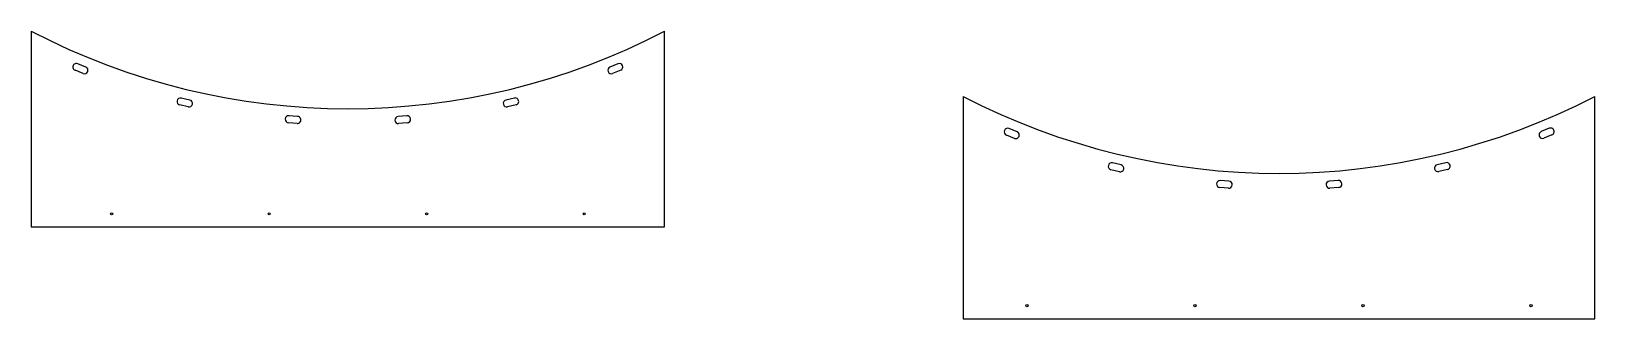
# Model space of a CAD drawing. Extents: x 18 to 2996, y -534 to 13.
import ezdxf

# ---------------------------------------------------------------- set-up
doc = ezdxf.new("R2010")
doc.units = 0
doc.layers.get('0').update_dxf_attribs({"linetype": 'CONTINUOUS'})

msp = doc.modelspace()

# ---------------------------------------------------------------- linework, layer by layer
for p, q in [((18.2, 13.4), (18.2, -359.5)), ((1224.2, -359.5), (1224.2, 13.4)), ((122, -54.8), (106.7, -48.4)), ((1135.5, -48.5), (1120.3, -54.8)), ((116.8, -67.2), (101.6, -60.9)), ((1140.7, -60.9), (1125.4, -67.3)), ((320, -117.7), (303.9, -113.9)), ((938.3, -113.9), (922.2, -117.8)), ((1793.1, -110.8), (1793.1, -534.5)), ((2995.8, -534.5), (2995.8, -110.8)), ((316.8, -130.9), (300.8, -127)), ((525.4, -149), (509, -147.7)), ((733.2, -147.7), (716.8, -149)), ((941.4, -127), (925.4, -130.9)), ((524.4, -162.4), (507.9, -161.1)), ((734.3, -161.1), (717.8, -162.4)), ((1895.7, -178.2), (1880.4, -171.9)), ((2909.2, -171.6), (2893.9, -177.9)), ((1890.5, -190.7), (1875.2, -184.4)), ((2914.4, -184.1), (2899.1, -190.4)), ((2093.7, -241.1), (2077.7, -237.3)), ((2712, -237.1), (2695.9, -241)), ((2090.6, -254.3), (2074.5, -250.4)), ((2715.1, -250.2), (2699.1, -254.1)), ((2298.1, -285.8), (2281.6, -284.5)), ((2299.2, -272.3), (2282.7, -271)), ((2507, -271), (2490.5, -272.3)), ((2508, -284.4), (2491.6, -285.7)), ((18.2, -359.5), (1224.2, -359.5)), ((1793.1, -534.5), (2995.8, -534.5))]:
    msp.add_line(p, q)
for centre in [(171.2, -334.5), (471.2, -334.5), (771.2, -334.5), (1071.2, -334.5), (1914.5, -509.5), (2234.5, -509.5), (2554.5, -509.5), (2874.5, -509.5)]:
    msp.add_circle(centre, 2)
for centre, radius, start, end in [((621.2, 1171.8), 1306, 242.5022, 297.4978), ((104.1, -54.7), 6.75, 67.4978, 247.4978), ((119.4, -61), 6.75, 247.4978, 67.4978), ((1122.8, -61), 6.75, 112.4978, 292.4978), ((1138.1, -54.7), 6.75, 292.4978, 112.4978), ((302.4, -120.5), 6.75, 76.4978, 256.4978), ((318.4, -124.3), 6.75, 256.4978, 76.4978), ((923.8, -124.3), 6.75, 103.4978, 283.4978), ((939.8, -120.5), 6.75, 283.4978, 103.4978), ((2394.5, 1048.5), 1306, 242.5837, 297.4163), ((508.5, -154.4), 6.75, 85.4978, 265.4978), ((733.8, -154.4), 6.75, 274.4978, 94.4978), ((524.9, -155.7), 6.75, 265.4978, 85.4978), ((717.3, -155.7), 6.75, 94.4978, 274.4978), ((1877.8, -178.1), 6.75, 67.5163, 247.5163), ((1893.1, -184.5), 6.75, 247.5163, 67.5163), ((2896.5, -184.2), 6.75, 112.5163, 292.5163), ((2911.8, -177.8), 6.75, 292.5163, 112.5163), ((2076.1, -243.9), 6.75, 76.5163, 256.5163), ((2713.6, -243.7), 6.75, 283.5163, 103.5163), ((2092.1, -247.7), 6.75, 256.5163, 76.5163), ((2697.5, -247.5), 6.75, 103.5163, 283.5163), ((2282.2, -277.8), 6.75, 85.5163, 265.5163), ((2298.6, -279), 6.75, 265.5163, 85.5163), ((2491, -279), 6.75, 94.5163, 274.5163), ((2507.5, -277.7), 6.75, 274.5163, 94.5163)]:
    msp.add_arc(centre, radius, start, end)

doc.saveas('drawing.dxf')
